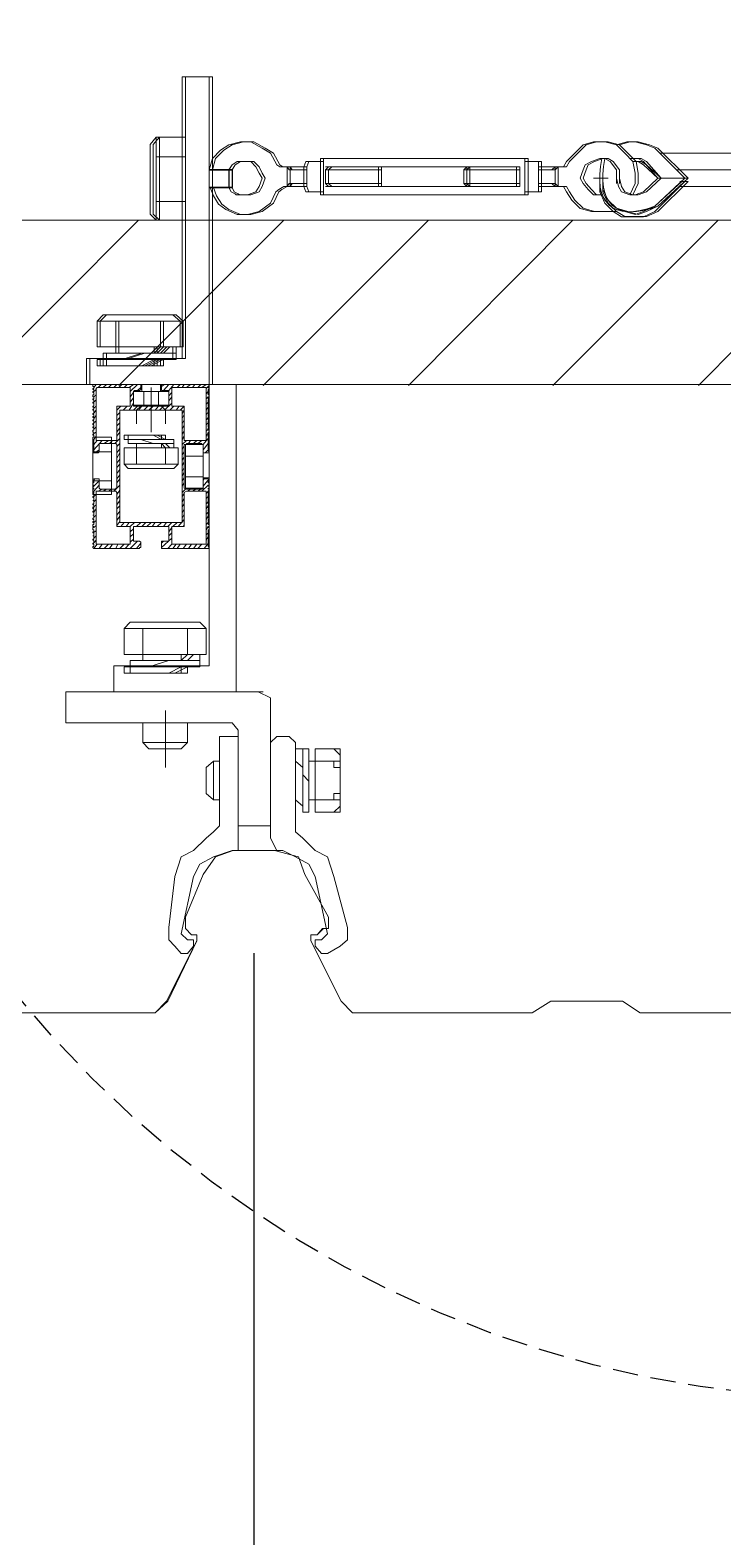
# Model space of a CAD drawing. Header units: millimetres. Extents: x 1732 to 2060, y 1135 to 1322.
# Drawn here: x 1748.61 to 1755.39, y 1205.07 to 1219.82 of the extents above; entities that cross this region are included whole.
import ezdxf

# ---------------------------------------------------------------- set-up
doc = ezdxf.new("R2010")
doc.units = ezdxf.units.MM
doc.linetypes.add('HIDDEN', pattern=[0.375, 0.25, -0.125])
doc.layers.get('Defpoints').update_dxf_attribs({"color": 2})
doc.styles.add('MASTER', font='cordia.shx', dxfattribs={"width": 1.1})
doc.dimstyles.new('E0025', dxfattribs={"dimscale": 0.025, "dimtxt": 1.6, "dimasz": 1.6, "dimexe": 2, "dimexo": 1, "dimgap": 2, "dimtad": 1, "dimtih": 1, "dimtoh": 1, "dimdec": 4, "dimzin": 0, "dimdsep": 46, "dimlunit": 6, "dimtxsty": 'MASTER', "dimblk": 'AA', "dimcen": 1, "dimclrd": 256, "dimclre": 256, "dimclrt": 256, "dimadec": 0, "dimazin": 0, "dimtfac": 1, "dimtdec": 4, "dimtix": 1, "dimtmove": 2, "dimatfit": 3, "dimfxl": 1, "dimtolj": 1, "dimtzin": 0, "dimarcsym": 0})

# ---------------------------------------------------------------- blocks, each defined once
blk = doc.blocks.new('AA')
at = {"color": 3}
blk.add_line((-0.5, -0.5), (0.5, 0.5), dxfattribs=at)
at = {"color": 8}
blk.add_line((-1, 0), (0.5, 0), dxfattribs=at)
blk = doc.blocks.new('*D7')
at = {"lineweight": -2}
for p, q in [((0.64876, -0.17889), (0.64876, -0.48815)), ((1.81876, -0.17889), (1.81876, -0.48815)), ((0.68876, -0.43815), (1.77876, -0.43815))]:
    blk.add_line(p, q, dxfattribs=at)
at = {"layer": 'Defpoints', "color": 0}
for p in [(0.64876, -0.15389), (1.81876, -0.15389), (1.81876, -0.43815)]:
    blk.add_point(p, dxfattribs=at)
at = {"linetype": 'ByBlock', "lineweight": -2, "xscale": 0.04, "yscale": 0.04, "zscale": 0.04, "rotation": 180}
blk.add_blockref('AA', (0.64876, -0.43815), dxfattribs=at)
at = {"linetype": 'ByBlock', "lineweight": -2, "xscale": 0.04, "yscale": 0.04, "zscale": 0.04}
blk.add_blockref('AA', (1.81876, -0.43815), dxfattribs=at)
at = {"insert": (1.23376, -0.36815), "char_height": 0.04, "attachment_point": 5, "style": 'MASTER'}
blk.add_mtext('\\A1;1.20', dxfattribs=at)
blk = doc.blocks.new('A$C5e33dab7')
at = {"color": 3, "lineweight": 0}
for points in [[(0.01065, 0.00634), (-0.01268, 0.00634), (-0.01268, 0), (0.01724, 0), (0.01724, 0.07504), (0.01065, 0.07504)], [(-0.01014, 0.01546), (-0.00862, 0.01699), (0.00837, 0.01699), (0.01014, 0.01546), (0.01014, 0.00913), (-0.01014, 0.00913)]]:
    blk.add_lwpolyline(points, close=True, dxfattribs=at)
for points in [[(-0.01014, 0.01546), (-0.00558, 0.01546)], [(-0.00076, 0.01699), (-0.0071, 0.01699)], [(0.00532, 0.00456), (0.00532, 0.00608), (0.00228, 0.00456), (-0.00076, 0.00456), (-0.00406, 0.00456), (-0.00558, 0.00456), (-0.0071, 0.00456), (0.0038, 0.00456), (0.0038, 0.00608), (0.00685, 0.00608), (0.00837, 0.00608), (0.00837, 0.00761), (0.00837, 0.00913), (0.00685, 0.00913), (0.00532, 0.00913), (0.00532, 0.01546), (0.01014, 0.01546)], [(-0.00558, 0.01699), (-0.00406, 0.01699), (-0.00254, 0.01699)], [(-0.00558, 0.00761), (-0.00558, 0.00913), (-0.00558, 0.01546), (-0.00406, 0.01546), (0.0038, 0.01546), (0.00532, 0.01546)], [(0.00837, 0.00761), (0.00076, 0.00761), (-0.00406, 0.00608), (-0.00862, 0.00608), (-0.01014, 0.00608), (-0.00862, 0.00608), (-0.00862, 0.00761), (-0.00406, 0.00761), (0.00076, 0.00761), (0.0038, 0.00761), (0.00532, 0.00913), (0.00685, 0.00913), (0.00532, 0.00913), (0.00685, 0.00913), (0.00837, 0.00913), (0.00685, 0.00913), (0.00532, 0.00761), (0.00076, 0.00761), (0.0038, 0.00761), (0.0038, 0.00913), (0.00532, 0.00913), (-0.00558, 0.00913)], [(0.00837, 0.00913), (-0.00862, 0.00913)], [(-0.01014, 0.00456), (-0.00862, 0.00456), (-0.00862, 0.00608), (0.00076, 0.00608), (0.0038, 0.00608), (0.00837, 0.00608), (0.0038, 0.00608), (0.00076, 0.00456), (-0.00558, 0.00456), (-0.0071, 0.00456), (-0.00862, 0.00456), (-0.0071, 0.00456), (-0.00862, 0.00456), (-0.01014, 0.00456), (-0.01014, 0.00608), (-0.00862, 0.00608)], [(-0.00076, 0.00456), (-0.00254, 0.00456), (-0.00406, 0.00456), (-0.00558, 0.00456)], [(0.00532, 0.00456), (0.0038, 0.00456)]]:
    blk.add_lwpolyline(points, dxfattribs=at)
blk = doc.blocks.new('A$C03058784')
at = {"color": 3, "lineweight": 0}
blk.add_lwpolyline([(-0.00634, -0.01014), (-0.00786, -0.00862), (-0.00786, 0.00837), (-0.00634, 0.01014), (0, 0.01014), (0, -0.01014)], close=True, dxfattribs=at)
for points in [[(0, 0.00837), (0, 0.00685), (0, 0.00532), (-0.00634, 0.00532), (-0.00634, 0.01014)], [(0, 0.00837), (0, -0.00862)], [(0, -0.00558), (-0.00634, -0.00558), (-0.00634, -0.00406), (-0.00634, 0.0038), (-0.00634, 0.00532)], [(-0.00786, -0.00076), (-0.00786, -0.0071)], [(-0.00786, -0.00558), (-0.00786, -0.00406), (-0.00786, -0.00254)], [(-0.00634, -0.01014), (-0.00634, -0.00558)]]:
    blk.add_lwpolyline(points, dxfattribs=at)
blk = doc.blocks.new('*D13')
at = {"lineweight": -2}
for p, q in [((0.63532, 0.05999), (0.63532, 0.31584)), ((2.97532, 0.05999), (2.97532, 0.31584)), ((0.67532, 0.26584), (2.93532, 0.26584))]:
    blk.add_line(p, q, dxfattribs=at)
at = {"layer": 'Defpoints', "color": 0}
for p in [(2.97532, 0.26584), (0.63532, 0.03499), (2.97532, 0.03499)]:
    blk.add_point(p, dxfattribs=at)
at = {"linetype": 'ByBlock', "lineweight": -2, "xscale": 0.04, "yscale": 0.04, "zscale": 0.04, "rotation": 180}
blk.add_blockref('AA', (0.63532, 0.26584), dxfattribs=at)
at = {"linetype": 'ByBlock', "lineweight": -2, "xscale": 0.04, "yscale": 0.04, "zscale": 0.04}
blk.add_blockref('AA', (2.97532, 0.26584), dxfattribs=at)
at = {"insert": (1.80532, 0.33584), "char_height": 0.04, "attachment_point": 5, "style": 'MASTER'}
blk.add_mtext('\\A1;ADJUST', dxfattribs=at)
blk = doc.blocks.new('A$Cea3d7e5b')
at = {"color": 80}
blk.add_line((0.00482, 0.05234), (0.00482, 0.04803), dxfattribs=at)
at = {"color": 80, "lineweight": 0}
for points in [[(0, 0.05234), (0.00076, 0.05513), (0.00279, 0.05716), (0.00482, 0.05843), (0.00761, 0.05919), (0.01014, 0.05919), (0.01293, 0.05767), (0.01496, 0.0564), (0.01648, 0.05361), (0.01724, 0.0531), (0.01825, 0.0531), (0.02307, 0.0531)], [(0.10268, 0.04626), (0.10394, 0.04905), (0.10394, 0.05158), (0.10344, 0.05437), (0.10141, 0.0564), (0.09938, 0.05843), (0.09659, 0.05919), (0.0938, 0.05919), (0.09127, 0.05843), (0.08924, 0.0564), (0.08721, 0.05437), (0.08645, 0.0531), (0.08518, 0.0531), (0.08037, 0.0531)], [(0.11611, 0.05031), (0.10876, 0.05767), (0.10673, 0.05843), (0.10394, 0.05919), (0.10192, 0.05919), (0.09938, 0.05843)], [(0.13132, 0.04423), (0.13056, 0.04423), (0.13006, 0.04499), (0.1293, 0.0455), (0.12854, 0.04702), (0.12854, 0.0564), (0.11003, 0.0564)], [(0.00482, 0.05234), (0.00558, 0.05361), (0.00685, 0.05437), (0.00887, 0.05437), (0.01014, 0.05437), (0.01141, 0.0531), (0.01217, 0.05158), (0.01293, 0.05031), (0.01217, 0.04829), (0.01141, 0.04702), (0.00938, 0.04626), (0.00811, 0.04626), (0.00659, 0.04626), (0.00634, 0.04651), (0.00532, 0.04702), (0.00482, 0.04803)], [(0.02307, 0.04905), (0.01952, 0.04905), (0.01901, 0.04829), (0.01901, 0.0531), (0.01952, 0.05234), (0.02307, 0.05234)], [(0.02713, 0.05437), (0.02713, 0.05513), (0.02763, 0.05513), (0.07555, 0.05513), (0.07707, 0.05513), (0.07707, 0.05437), (0.07961, 0.05437), (0.08037, 0.05437), (0.08037, 0.0531), (0.08037, 0.04829), (0.08037, 0.04702), (0.07961, 0.04702), (0.07707, 0.04702), (0.07707, 0.05437)], [(0.07504, 0.04905), (0.07504, 0.04829), (0.07428, 0.04829), (0.02966, 0.04829), (0.02915, 0.04829), (0.02839, 0.04905), (0.02839, 0.05234), (0.02915, 0.0531), (0.02966, 0.0531), (0.07428, 0.0531), (0.07504, 0.0531), (0.07504, 0.05234), (0.06211, 0.05234), (0.06211, 0.04905), (0.07504, 0.04905), (0.07504, 0.05234)], [(0.02839, 0.04829), (0.04132, 0.04829), (0.04132, 0.0531), (0.02839, 0.0531)], [(0.02839, 0.05234), (0.04132, 0.05234), (0.04132, 0.0531)], [(0.04132, 0.05234), (0.04132, 0.04905), (0.04132, 0.04829)], [(0.07504, 0.0531), (0.06287, 0.0531), (0.06287, 0.04829), (0.06211, 0.04905)], [(0.06211, 0.05234), (0.06287, 0.0531)], [(0.08037, 0.04905), (0.08366, 0.04905), (0.08442, 0.04829), (0.08442, 0.0531), (0.08366, 0.05234), (0.08037, 0.05234)], [(0.09938, 0.04905), (0.09938, 0.05108), (0.09938, 0.05234), (0.09786, 0.05437), (0.09659, 0.05513), (0.09532, 0.05513), (0.0933, 0.05437), (0.09177, 0.05361), (0.09127, 0.05234), (0.09051, 0.05031), (0.09127, 0.04905), (0.09254, 0.04753), (0.0938, 0.04626), (0.09532, 0.04626)], [(0.09532, 0.05158), (0.09532, 0.04955), (0.09532, 0.04702), (0.09659, 0.04423), (0.09862, 0.0422), (0.10065, 0.04093), (0.10394, 0.04093), (0.10597, 0.04093), (0.10876, 0.0422), (0.11611, 0.04955), (0.11485, 0.04955)], [(0.09938, 0.05031), (0.09938, 0.05158), (0.09938, 0.05031), (0.09989, 0.04829), (0.10065, 0.04702), (0.10268, 0.04626), (0.10394, 0.04626), (0.10597, 0.04702), (0.10952, 0.05031), (0.10597, 0.05361), (0.1047, 0.05437), (0.10344, 0.05437)], [(0.10876, 0.04347), (0.11611, 0.05031), (0.10952, 0.05031), (0.10597, 0.05437), (0.1047, 0.05513), (0.10268, 0.05513)], [(0.12854, 0.05234), (0.11408, 0.05234)], [(0.00025, 0.04803), (0.00101, 0.046), (0.00228, 0.04398), (0.00406, 0.04271), (0.00685, 0.04144), (0.00938, 0.04144), (0.01217, 0.0422), (0.01496, 0.04423), (0.01623, 0.04702), (0.01699, 0.04753), (0.01825, 0.04829), (0.02307, 0.04829)], [(0.02839, 0.04905), (0.04132, 0.04905)], [(0.07504, 0.04829), (0.06287, 0.04829)], [(0.08037, 0.04829), (0.08518, 0.04829), (0.08645, 0.04829), (0.08721, 0.04702), (0.08848, 0.04499), (0.09051, 0.04296), (0.0933, 0.0422), (0.09583, 0.0422), (0.09862, 0.0422)], [(0.0938, 0.05031), (0.09659, 0.05031)], [(0.09532, 0.05031), (0.09532, 0.04753), (0.09659, 0.04499), (0.09862, 0.04296), (0.10141, 0.0422), (0.10394, 0.04144), (0.10597, 0.0422), (0.10876, 0.04347), (0.11535, 0.04955)], [(0.11485, 0.04829), (0.12854, 0.04829)], [(0.02713, 0.04702), (0.02713, 0.04626), (0.02763, 0.04626), (0.07555, 0.04626), (0.07707, 0.04626), (0.07707, 0.04702)]]:
    blk.add_lwpolyline(points, dxfattribs=at)
at = {"color": 80}
for points in [[(0.00482, 0.05234), (0, 0.05234), (0, 0.05234), (0.00482, 0.05234)], [(0.00482, 0.04803), (0, 0.04803), (0, 0.04803), (0.00482, 0.04803)]]:
    blk.add_lwpolyline(points, close=True, dxfattribs=at)
at = {"color": 80, "lineweight": 0}
blk.add_lwpolyline([(0.02713, 0.05437), (0.02713, 0.04702), (0.02358, 0.04702), (0.02307, 0.04829), (0.02307, 0.0531), (0.02358, 0.05437)], close=True, dxfattribs=at)
at = {"color": 80, "lineweight": 0, "extrusion": (0, 0, -1)}
blk.add_ellipse((0.13296, 0.08561), major_axis=(0.03519, 0.04198), ratio=0.319539, start_param=2.632891, end_param=3.673461, dxfattribs=at)
at = {"color": 3}
blk.add_blockref('A$C5e33dab7', (-0.01724, 0), dxfattribs=at)
at = {"color": 80}
blk.add_blockref('A$C03058784', (-0.00659, 0.05019), dxfattribs=at)
blk = doc.blocks.new('A$C39f6e9bc')
at = {"color": 80}
blk.add_line((0.64344, 0.01229), (0.64344, 0.00798), dxfattribs=at)
at = {"color": 80, "lineweight": 0}
for points in [[(0.63862, 0.01229), (0.63938, 0.01508), (0.64141, 0.0171), (0.64344, 0.01837), (0.64623, 0.01913), (0.64876, 0.01913), (0.65155, 0.01761), (0.65358, 0.01634), (0.6551, 0.01355), (0.65586, 0.01305), (0.65687, 0.01305), (0.66169, 0.01305)], [(0.7413, 0.0062), (0.74256, 0.00899), (0.74256, 0.01153), (0.74206, 0.01431), (0.74003, 0.01634), (0.738, 0.01837), (0.73521, 0.01913), (0.73242, 0.01913), (0.72989, 0.01837), (0.72786, 0.01634), (0.72583, 0.01431), (0.72507, 0.01305), (0.7238, 0.01305), (0.71899, 0.01305)], [(0.75473, 0.01026), (0.74738, 0.01761), (0.74535, 0.01837), (0.74256, 0.01913), (0.74054, 0.01913), (0.738, 0.01837)], [(0.66575, 0.01431), (0.66575, 0.01508), (0.66625, 0.01508), (0.71417, 0.01508), (0.71569, 0.01508), (0.71569, 0.01431), (0.71823, 0.01431), (0.71899, 0.01431), (0.71899, 0.01305), (0.71899, 0.00823), (0.71899, 0.00696), (0.71823, 0.00696), (0.71569, 0.00696), (0.71569, 0.01431)], [(0.738, 0.00899), (0.738, 0.01102), (0.738, 0.01229), (0.73648, 0.01431), (0.73521, 0.01508), (0.73394, 0.01508), (0.73192, 0.01431), (0.73039, 0.01355), (0.72989, 0.01229), (0.72913, 0.01026), (0.72989, 0.00899), (0.73115, 0.00747), (0.73242, 0.0062), (0.73394, 0.0062)], [(0.74738, 0.00341), (0.75473, 0.01026), (0.74814, 0.01026), (0.74459, 0.01431), (0.74332, 0.01508), (0.7413, 0.01508)], [(0.76994, 0.00417), (0.76918, 0.00417), (0.76868, 0.00493), (0.76792, 0.00544), (0.76715, 0.00696), (0.76715, 0.01634), (0.74865, 0.01634)], [(0.64344, 0.01229), (0.6442, 0.01355), (0.64546, 0.01431), (0.64749, 0.01431), (0.64876, 0.01431), (0.65003, 0.01305), (0.65079, 0.01153), (0.65155, 0.01026), (0.65079, 0.00823), (0.65003, 0.00696), (0.648, 0.0062), (0.64673, 0.0062), (0.64521, 0.0062), (0.64496, 0.00646), (0.64394, 0.00696), (0.64344, 0.00798)], [(0.66169, 0.00899), (0.65814, 0.00899), (0.65763, 0.00823), (0.65763, 0.01305), (0.65814, 0.01229), (0.66169, 0.01229)], [(0.71366, 0.00899), (0.71366, 0.00823), (0.7129, 0.00823), (0.66828, 0.00823), (0.66777, 0.00823), (0.66701, 0.00899), (0.66701, 0.01229), (0.66777, 0.01305), (0.66828, 0.01305), (0.7129, 0.01305), (0.71366, 0.01305), (0.71366, 0.01229), (0.70073, 0.01229), (0.70073, 0.00899), (0.71366, 0.00899), (0.71366, 0.01229)], [(0.66701, 0.00823), (0.67994, 0.00823), (0.67994, 0.01305), (0.66701, 0.01305)], [(0.66701, 0.01229), (0.67994, 0.01229), (0.67994, 0.01305)], [(0.67994, 0.01229), (0.67994, 0.00899), (0.67994, 0.00823)], [(0.71366, 0.01305), (0.70149, 0.01305), (0.70149, 0.00823), (0.70073, 0.00899)], [(0.70073, 0.01229), (0.70149, 0.01305)], [(0.71899, 0.00899), (0.72228, 0.00899), (0.72304, 0.00823), (0.72304, 0.01305), (0.72228, 0.01229), (0.71899, 0.01229)], [(0.73394, 0.01153), (0.73394, 0.0095), (0.73394, 0.00696), (0.73521, 0.00417), (0.73724, 0.00215), (0.73927, 0.00088), (0.74256, 0.00088), (0.74459, 0.00088), (0.74738, 0.00215), (0.75473, 0.0095), (0.75346, 0.0095)], [(0.738, 0.01026), (0.738, 0.01153), (0.738, 0.01026), (0.73851, 0.00823), (0.73927, 0.00696), (0.7413, 0.0062), (0.74256, 0.0062), (0.74459, 0.00696), (0.74814, 0.01026), (0.74459, 0.01355), (0.74332, 0.01431), (0.74206, 0.01431)], [(0.76715, 0.01229), (0.7527, 0.01229)], [(0.63887, 0.00798), (0.63963, 0.00595), (0.6409, 0.00392), (0.64268, 0.00265), (0.64546, 0.00138), (0.648, 0.00138), (0.65079, 0.00215), (0.65358, 0.00417), (0.65485, 0.00696), (0.65561, 0.00747), (0.65687, 0.00823), (0.66169, 0.00823)], [(0.66701, 0.00899), (0.67994, 0.00899)], [(0.71366, 0.00823), (0.70149, 0.00823)], [(0.71899, 0.00823), (0.7238, 0.00823), (0.72507, 0.00823), (0.72583, 0.00696), (0.7271, 0.00493), (0.72913, 0.00291), (0.73192, 0.00215), (0.73445, 0.00215), (0.73724, 0.00215)], [(0.73242, 0.01026), (0.73521, 0.01026)], [(0.73394, 0.01026), (0.73394, 0.00747), (0.73521, 0.00493), (0.73724, 0.00291), (0.74003, 0.00215), (0.74256, 0.00138), (0.74459, 0.00215), (0.74738, 0.00341), (0.75397, 0.0095)], [(0.75346, 0.00823), (0.76715, 0.00823)], [(0.66575, 0.00696), (0.66575, 0.0062), (0.66625, 0.0062), (0.71417, 0.0062), (0.71569, 0.0062), (0.71569, 0.00696)]]:
    blk.add_lwpolyline(points, dxfattribs=at)
at = {"color": 80}
for points in [[(0.64344, 0.01229), (0.63862, 0.01229), (0.63862, 0.01229), (0.64344, 0.01229)], [(0.64344, 0.00798), (0.63862, 0.00798), (0.63862, 0.00798), (0.64344, 0.00798)]]:
    blk.add_lwpolyline(points, close=True, dxfattribs=at)
at = {"color": 80, "lineweight": 0}
blk.add_lwpolyline([(0.66575, 0.01431), (0.66575, 0.00696), (0.6622, 0.00696), (0.66169, 0.00823), (0.66169, 0.01305), (0.6622, 0.01431)], close=True, dxfattribs=at)
at = {"color": 8, "lineweight": 0}
blk.add_lwpolyline([(3.36017, -0.04006), (0.3693, -0.04006), (0.3693, 0), (3.36017, 0), (4.28704, 0), (4.28704, -0.04006)], close=True, dxfattribs=at)
for points in [[(0.58031, -0.04031), (0.62062, 0)], [(0.6158, -0.04031), (0.65611, 0)], [(0.65104, -0.04031), (0.69135, 0)], [(0.68654, -0.04031), (0.72659, 0)], [(0.72177, -0.04031), (0.76208, 0)], [(0.75727, -0.04031), (0.79732, 0)], [(0.58234, -0.19344), (0.62315, -0.19344), (0.62468, -0.19344), (0.62746, -0.19065), (0.63482, -0.17594), (0.63482, -0.17442), (0.63355, -0.17442), (0.63203, -0.1729), (0.63203, -0.17011), (0.63634, -0.15972), (0.63938, -0.15541), (0.64369, -0.15389), (0.65383, -0.15389), (0.65966, -0.15541), (0.66118, -0.15972), (0.66701, -0.17011), (0.66701, -0.1729), (0.66549, -0.1729), (0.66423, -0.17442), (0.6627, -0.17442), (0.6627, -0.17594), (0.67006, -0.19065), (0.67285, -0.19344), (0.67437, -0.19344), (0.7167, -0.19344), (0.72127, -0.19065), (0.73876, -0.19065), (0.74307, -0.19344), (0.74459, -0.19344), (0.78845, -0.19344)], [(0.58234, -0.19344), (0.62315, -0.19344), (0.62468, -0.19344), (0.62772, -0.19065), (0.63482, -0.17594), (0.63482, -0.17442), (0.63355, -0.17442), (0.63203, -0.1729), (0.63203, -0.17011), (0.63634, -0.15972), (0.63938, -0.15541), (0.64369, -0.15389), (0.65383, -0.15389), (0.65966, -0.15541), (0.66118, -0.15972), (0.66701, -0.17011), (0.66701, -0.1729), (0.66575, -0.1729), (0.66423, -0.17442), (0.6627, -0.17442), (0.6627, -0.17594), (0.67006, -0.19065), (0.67285, -0.19344), (0.67437, -0.19344), (0.7167, -0.19344), (0.72127, -0.19065), (0.73876, -0.19065), (0.74307, -0.19344), (0.74459, -0.19344), (0.78845, -0.19344)]]:
    blk.add_lwpolyline(points, dxfattribs=at)
at = {"color": 3, "lineweight": 0}
for points in [[(0.63685, -0.05679), (0.63786, -0.05577), (0.63761, -0.05577), (0.63761, -0.05501), (0.63786, -0.05501), (0.63786, -0.05476), (0.63761, -0.05476), (0.63761, -0.05425), (0.63786, -0.05425), (0.63786, -0.054), (0.63761, -0.054), (0.63761, -0.05349), (0.63786, -0.05349), (0.63786, -0.05299), (0.63761, -0.05299), (0.63761, -0.05248), (0.63786, -0.05248), (0.63786, -0.05223), (0.63761, -0.05223), (0.63761, -0.05172), (0.63786, -0.05172), (0.63786, -0.05121), (0.63761, -0.05121), (0.63761, -0.0507), (0.63786, -0.0507), (0.63786, -0.05045), (0.63761, -0.05045), (0.63761, -0.04994), (0.63786, -0.04994), (0.63786, -0.04969), (0.63761, -0.04969), (0.63761, -0.04893), (0.63786, -0.04893), (0.63786, -0.04868), (0.63761, -0.04868), (0.63761, -0.04817), (0.63786, -0.04817), (0.63786, -0.04792), (0.63761, -0.04792), (0.63761, -0.04741), (0.63786, -0.04741), (0.63786, -0.04715), (0.63761, -0.04715), (0.63761, -0.04639), (0.63786, -0.04639), (0.63786, -0.04614), (0.63761, -0.04614), (0.63761, -0.04563), (0.63786, -0.04563), (0.63786, -0.04538), (0.63761, -0.04538), (0.63761, -0.04462), (0.63786, -0.04462), (0.63786, -0.04437), (0.63761, -0.04437), (0.63761, -0.04386), (0.63786, -0.04386), (0.63786, -0.04361), (0.63761, -0.04361), (0.63761, -0.0431), (0.63786, -0.0431), (0.63786, -0.04259), (0.63761, -0.04259), (0.63761, -0.04208), (0.63786, -0.04208), (0.63786, -0.04183), (0.63761, -0.04183), (0.63761, -0.04132), (0.63786, -0.04132), (0.63786, -0.04107), (0.63761, -0.04082), (0.63761, -0.04056), (0.63786, -0.04056), (0.63786, -0.04031), (0.63761, -0.04006), (0.6262, -0.04006), (0.6262, -0.04031), (0.6262, -0.04132), (0.6262, -0.04158), (0.62797, -0.04158), (0.62797, -0.04513), (0.62772, -0.04538), (0.61935, -0.04538), (0.61935, -0.04183), (0.61961, -0.04158), (0.62087, -0.04158), (0.62113, -0.04132), (0.62113, -0.04006), (0.62087, -0.04006), (0.60972, -0.04006), (0.60946, -0.04006), (0.60946, -0.04056), (0.60972, -0.04056), (0.60972, -0.04107), (0.60946, -0.04107), (0.60946, -0.04132), (0.60972, -0.04132), (0.60972, -0.04183), (0.60946, -0.04183), (0.60946, -0.04208), (0.60972, -0.04208), (0.60972, -0.04259), (0.60946, -0.04259), (0.60946, -0.0431), (0.60972, -0.0431), (0.61023, -0.04259)], [(0.60972, -0.04082), (0.61023, -0.04006)], [(0.61073, -0.04082), (0.61149, -0.04006)], [(0.612, -0.04082), (0.61276, -0.04006)], [(0.61327, -0.04082), (0.61403, -0.04006)], [(0.61454, -0.04082), (0.6153, -0.04006)], [(0.6158, -0.04082), (0.61656, -0.04006)], [(0.61707, -0.04082), (0.61783, -0.04006)], [(0.61834, -0.04082), (0.61935, -0.04006)], [(0.61859, -0.04183), (0.62037, -0.04006)], [(0.62138, -0.04183), (0.62138, -0.04006)], [(0.62594, -0.04183), (0.62594, -0.04006)], [(0.6262, -0.04056), (0.62696, -0.04006)], [(0.6267, -0.04158), (0.62797, -0.04006)], [(0.62797, -0.04158), (0.62924, -0.04006)], [(0.63, -0.04082), (0.63076, -0.04006)], [(0.63127, -0.04082), (0.63177, -0.04006)], [(0.63228, -0.04082), (0.6333, -0.04006)], [(0.6338, -0.04082), (0.63431, -0.04006)], [(0.63507, -0.04082), (0.63583, -0.04006)], [(0.63608, -0.04082), (0.6371, -0.04006)], [(0.63786, -0.04056), (0.63786, -0.04031)], [(0.60946, -0.04208), (0.61023, -0.04132)], [(0.60972, -0.0431), (0.60972, -0.04361), (0.60946, -0.04361), (0.60946, -0.04386), (0.60972, -0.04386), (0.60972, -0.04437), (0.60946, -0.04437), (0.60946, -0.04462), (0.60972, -0.04462), (0.60972, -0.04538), (0.60946, -0.04538), (0.60946, -0.04563), (0.60972, -0.04563), (0.60972, -0.04614), (0.60946, -0.04614), (0.60946, -0.04639), (0.60972, -0.04639), (0.60972, -0.04715), (0.60946, -0.04715), (0.60946, -0.04741), (0.60972, -0.04741), (0.60972, -0.04792), (0.60946, -0.04792), (0.60946, -0.04817), (0.60972, -0.04817), (0.60972, -0.04868), (0.60946, -0.04868), (0.60946, -0.04893), (0.60972, -0.04893), (0.60972, -0.04969), (0.60946, -0.04969), (0.61023, -0.04893)], [(0.60946, -0.04462), (0.61023, -0.04386)], [(0.61859, -0.0431), (0.61935, -0.04208)], [(0.61859, -0.04437), (0.61935, -0.04335)], [(0.61935, -0.04513), (0.62366, -0.04513), (0.62366, -0.04082)], [(0.62037, -0.04158), (0.62113, -0.04082)], [(0.62189, -0.04513), (0.62189, -0.04183)], [(0.62366, -0.05172), (0.62366, -0.04234)], [(0.62544, -0.04513), (0.62544, -0.04183)], [(0.62797, -0.04285), (0.62873, -0.04208)], [(0.62797, -0.04411), (0.62873, -0.0431)], [(0.63228, -0.05375), (0.63177, -0.05375), (0.63177, -0.04538), (0.62899, -0.04538), (0.62873, -0.04538), (0.62873, -0.04082), (0.6371, -0.04082), (0.6371, -0.04107)], [(0.6371, -0.05349), (0.6371, -0.05375), (0.6371, -0.04107), (0.63761, -0.04056)], [(0.6371, -0.04234), (0.63761, -0.04183)], [(0.6371, -0.04361), (0.63761, -0.0431)], [(0.63786, -0.0431), (0.63786, -0.04285)], [(0.60946, -0.04741), (0.61023, -0.04639)], [(0.60972, -0.04589), (0.61023, -0.04538)], [(0.60972, -0.04842), (0.61023, -0.04766)], [(0.6153, -0.04639), (0.61631, -0.04538)], [(0.6153, -0.04766), (0.61606, -0.0469)], [(0.63076, -0.04639), (0.61606, -0.04639), (0.61606, -0.07377), (0.61631, -0.07377), (0.63076, -0.07377), (0.63127, -0.07377), (0.63127, -0.04639), (0.63076, -0.04639), (0.63177, -0.04538)], [(0.61682, -0.04639), (0.61783, -0.04538)], [(0.61834, -0.04639), (0.61935, -0.04462)], [(0.61935, -0.04639), (0.62037, -0.04538)], [(0.62011, -0.04969), (0.62011, -0.04639), (0.62113, -0.04538), (0.6262, -0.04538), (0.62721, -0.04639), (0.62721, -0.04969)], [(0.62011, -0.04639), (0.62721, -0.04639)], [(0.62062, -0.04639), (0.62138, -0.04538)], [(0.62189, -0.04639), (0.6229, -0.04538)], [(0.62315, -0.04639), (0.62417, -0.04538)], [(0.62823, -0.04513), (0.62366, -0.04513)], [(0.62468, -0.04639), (0.62544, -0.04538)], [(0.62569, -0.04639), (0.6267, -0.04538)], [(0.62696, -0.04639), (0.62873, -0.04462)], [(0.62823, -0.04639), (0.62924, -0.04538)], [(0.62975, -0.04639), (0.63051, -0.04538)], [(0.63127, -0.04715), (0.63177, -0.04639)], [(0.63127, -0.04842), (0.63177, -0.04741)], [(0.6371, -0.04487), (0.63761, -0.04437)], [(0.6371, -0.04639), (0.63761, -0.04563)], [(0.6371, -0.04741), (0.63761, -0.0469)], [(0.63786, -0.04563), (0.63786, -0.04538)], [(0.60946, -0.04969), (0.60946, -0.04994), (0.60972, -0.04994), (0.60972, -0.05045), (0.60946, -0.05045), (0.60946, -0.0507), (0.60972, -0.0507), (0.60972, -0.05121), (0.60946, -0.05121), (0.60946, -0.05172), (0.60972, -0.05172), (0.60972, -0.05223), (0.60946, -0.05223), (0.60946, -0.05248), (0.60972, -0.05248), (0.60972, -0.05299), (0.60946, -0.05299), (0.60946, -0.05349), (0.60972, -0.05349), (0.60972, -0.054), (0.60946, -0.054), (0.60946, -0.05425), (0.60972, -0.05425), (0.60972, -0.05476), (0.60946, -0.05476), (0.60946, -0.05501), (0.60972, -0.05501), (0.60972, -0.05577), (0.60946, -0.05577), (0.60946, -0.05603), (0.60972, -0.05603), (0.60972, -0.05654), (0.60946, -0.05654), (0.60946, -0.05679), (0.61073, -0.05679), (0.61099, -0.05654), (0.61099, -0.05451), (0.61504, -0.05451), (0.6153, -0.05476), (0.6153, -0.06541), (0.61504, -0.06541), (0.61504, -0.06566), (0.61124, -0.06566), (0.61099, -0.06541), (0.61099, -0.06313), (0.61073, -0.06313), (0.60972, -0.06313), (0.60946, -0.06363), (0.60972, -0.06363), (0.60972, -0.06414), (0.60946, -0.06414), (0.60946, -0.06465), (0.60972, -0.06465), (0.60972, -0.0649), (0.60946, -0.0649), (0.60946, -0.06541), (0.60972, -0.06541), (0.60972, -0.06566), (0.60946, -0.06566), (0.60946, -0.06617), (0.60972, -0.06617), (0.60972, -0.06668), (0.60946, -0.06668), (0.60946, -0.06693), (0.60972, -0.06693), (0.60972, -0.06744), (0.61023, -0.06693)], [(0.60972, -0.05096), (0.61023, -0.05045)], [(0.6153, -0.04893), (0.61606, -0.04817)], [(0.6153, -0.0502), (0.61606, -0.04944)], [(0.6153, -0.05172), (0.61606, -0.0507)], [(0.63127, -0.04969), (0.63177, -0.04868)], [(0.63127, -0.05096), (0.63177, -0.04994)], [(0.63127, -0.05223), (0.63177, -0.05146)], [(0.6371, -0.04868), (0.63786, -0.04792)], [(0.6371, -0.04994), (0.63761, -0.04944)], [(0.6371, -0.05146), (0.63786, -0.0507)], [(0.60946, -0.05223), (0.61023, -0.05172)], [(0.61403, -0.06363), (0.61403, -0.05654), (0.60946, -0.05654), (0.60946, -0.05299), (0.61403, -0.05299), (0.61403, -0.05654)], [(0.60946, -0.05501), (0.60972, -0.05476), (0.61048, -0.05375)], [(0.60972, -0.05349), (0.61023, -0.05273)], [(0.60972, -0.05603), (0.61175, -0.05375)], [(0.61225, -0.05451), (0.61327, -0.05375)], [(0.61352, -0.05451), (0.61428, -0.05375)], [(0.61479, -0.05451), (0.61606, -0.05324)], [(0.6153, -0.05273), (0.61606, -0.05172)], [(0.6153, -0.05527), (0.61606, -0.05451)], [(0.61707, -0.05248), (0.61808, -0.05248), (0.61808, -0.05349), (0.62417, -0.05349), (0.6262, -0.05349), (0.62924, -0.05349), (0.6262, -0.05349), (0.62417, -0.05248), (0.62011, -0.05248), (0.6191, -0.05248), (0.61808, -0.05248), (0.6191, -0.05248), (0.61808, -0.05248), (0.61707, -0.05248), (0.61707, -0.05349), (0.61808, -0.05349)], [(0.62924, -0.05451), (0.62417, -0.05451), (0.62113, -0.05349), (0.61808, -0.05349), (0.61707, -0.05349), (0.61808, -0.05349), (0.61808, -0.05451), (0.62113, -0.05451), (0.62417, -0.05451), (0.6262, -0.05451), (0.62721, -0.05552), (0.62823, -0.05552), (0.62721, -0.05552), (0.62823, -0.05552), (0.62924, -0.05552), (0.62823, -0.05552), (0.62721, -0.05451), (0.62417, -0.05451), (0.6262, -0.05451), (0.6262, -0.05552), (0.62721, -0.05552), (0.62011, -0.05552)], [(0.62721, -0.05248), (0.62721, -0.05349), (0.62518, -0.05248), (0.62315, -0.05248), (0.62113, -0.05248), (0.62011, -0.05248), (0.6191, -0.05248), (0.6262, -0.05248), (0.6262, -0.05349), (0.62823, -0.05349), (0.62924, -0.05349), (0.62924, -0.05451), (0.62924, -0.05552), (0.62823, -0.05552), (0.62721, -0.05552), (0.62721, -0.05958), (0.63025, -0.05958)], [(0.62315, -0.05248), (0.62214, -0.05248), (0.62113, -0.05248), (0.62011, -0.05248)], [(0.62011, -0.05451), (0.62011, -0.05552), (0.62011, -0.05958), (0.62113, -0.05958), (0.6262, -0.05958), (0.62721, -0.05958)], [(0.62721, -0.05248), (0.6262, -0.05248)], [(0.63127, -0.05349), (0.63177, -0.05273)], [(0.63127, -0.05476), (0.63228, -0.05375), (0.6371, -0.05375)], [(0.63127, -0.05603), (0.63177, -0.05501)], [(0.63786, -0.05577), (0.63786, -0.05603), (0.63761, -0.05603), (0.63761, -0.05628), (0.63786, -0.05654), (0.63786, -0.05679), (0.63634, -0.05679), (0.63634, -0.05654), (0.63634, -0.05476), (0.63608, -0.05476), (0.63608, -0.05451), (0.63228, -0.05451), (0.63228, -0.05476), (0.63177, -0.05476), (0.63177, -0.06541), (0.63228, -0.06566), (0.63608, -0.06566), (0.63634, -0.06541), (0.63634, -0.06313), (0.63761, -0.06313), (0.63786, -0.06363), (0.63761, -0.06363), (0.63761, -0.06414), (0.63786, -0.06414), (0.63786, -0.06465), (0.63761, -0.06465), (0.63761, -0.0649), (0.63786, -0.0649), (0.63786, -0.06541), (0.63761, -0.06541), (0.63761, -0.06566), (0.63786, -0.06566), (0.63786, -0.06617), (0.63761, -0.06617), (0.63761, -0.06668), (0.63786, -0.06668), (0.63786, -0.06693), (0.63761, -0.06693), (0.63761, -0.06744), (0.63786, -0.06744), (0.63786, -0.06769), (0.63761, -0.06769), (0.63761, -0.06845), (0.63786, -0.06845), (0.63761, -0.06845), (0.63761, -0.06921), (0.63786, -0.06921), (0.63786, -0.06946), (0.63761, -0.06946), (0.63761, -0.07023), (0.63786, -0.07023), (0.63786, -0.07048), (0.63761, -0.07048), (0.63761, -0.07099), (0.63786, -0.07099), (0.63786, -0.07124), (0.63761, -0.07124), (0.63761, -0.072), (0.63786, -0.072), (0.63761, -0.072), (0.63761, -0.07276), (0.63786, -0.07276), (0.63786, -0.07301), (0.63761, -0.07301), (0.63761, -0.07352), (0.63786, -0.07352)], [(0.63279, -0.05451), (0.6333, -0.05375)], [(0.63406, -0.05451), (0.63482, -0.05375)], [(0.63507, -0.05451), (0.63608, -0.05375)], [(0.63634, -0.05476), (0.63786, -0.05299)], [(0.63634, -0.05603), (0.63761, -0.05451)], [(0.6371, -0.05273), (0.63761, -0.05197)], [(0.60946, -0.05654), (0.60946, -0.06363), (0.61403, -0.06363), (0.61403, -0.06693), (0.60946, -0.06693), (0.60946, -0.06363)], [(0.60997, -0.05679), (0.61099, -0.05603)], [(0.6153, -0.05679), (0.61606, -0.05577)], [(0.6153, -0.05806), (0.61606, -0.05679)], [(0.6153, -0.05932), (0.61606, -0.05831)], [(0.62924, -0.05552), (0.61808, -0.05552)], [(0.63127, -0.0573), (0.63177, -0.05654)], [(0.63127, -0.05856), (0.63177, -0.0578)], [(0.63634, -0.05755), (0.63203, -0.05755)], [(0.63786, -0.05679), (0.63634, -0.05679)], [(0.6153, -0.06034), (0.61606, -0.05958)], [(0.6153, -0.06186), (0.61606, -0.06085)], [(0.6153, -0.06313), (0.61606, -0.06211)], [(0.61707, -0.05958), (0.62011, -0.05958)], [(0.62315, -0.06059), (0.6191, -0.06059)], [(0.62011, -0.06059), (0.62113, -0.06059), (0.62214, -0.06059)], [(0.63127, -0.05983), (0.63177, -0.05907)], [(0.63127, -0.06135), (0.63177, -0.06034)], [(0.63127, -0.06237), (0.63177, -0.06161)], [(0.60946, -0.06515), (0.60972, -0.0649), (0.61099, -0.06363)], [(0.60972, -0.06363), (0.60997, -0.06313)], [(0.60972, -0.06617), (0.61099, -0.06465)], [(0.60972, -0.08011), (0.61048, -0.0791), (0.61023, -0.0791), (0.61023, -0.06617), (0.61504, -0.06617), (0.6153, -0.06642), (0.6153, -0.07479), (0.61859, -0.07479), (0.61859, -0.0791), (0.61048, -0.0791)], [(0.61073, -0.06617), (0.61175, -0.06566)], [(0.612, -0.06617), (0.61276, -0.06566)], [(0.61327, -0.06617), (0.61403, -0.06566)], [(0.61454, -0.06617), (0.61606, -0.06465)], [(0.6153, -0.06414), (0.61606, -0.06313)], [(0.6153, -0.06693), (0.61606, -0.06592)], [(0.63127, -0.06363), (0.63177, -0.06287)], [(0.63127, -0.0649), (0.63177, -0.06414)], [(0.63127, -0.06642), (0.63228, -0.06541)], [(0.63634, -0.06262), (0.63203, -0.06262)], [(0.63254, -0.06617), (0.6333, -0.06566)], [(0.6338, -0.06617), (0.63456, -0.06566)], [(0.63507, -0.06617), (0.63583, -0.06566)], [(0.63608, -0.06617), (0.63761, -0.06465)], [(0.63786, -0.06287), (0.63634, -0.06287)], [(0.63634, -0.06363), (0.63659, -0.06313)], [(0.63634, -0.0649), (0.63786, -0.06313)], [(0.6371, -0.06668), (0.63786, -0.06592)], [(0.60946, -0.06744), (0.60946, -0.06744)], [(0.60972, -0.06744), (0.60946, -0.06744), (0.60946, -0.06769), (0.60972, -0.06769), (0.60972, -0.06845), (0.60946, -0.06845), (0.60972, -0.06845), (0.60972, -0.06921), (0.60946, -0.06921), (0.60946, -0.06946), (0.60972, -0.06946), (0.60972, -0.07023), (0.60946, -0.07023), (0.60946, -0.07048), (0.60972, -0.07048), (0.60972, -0.07099), (0.60946, -0.07099), (0.60946, -0.07124), (0.60972, -0.07124), (0.60972, -0.072), (0.60946, -0.072), (0.60972, -0.072), (0.60972, -0.07276), (0.60946, -0.07276), (0.60946, -0.07301), (0.60972, -0.07301), (0.60972, -0.07352), (0.60946, -0.07352), (0.60946, -0.07377), (0.60972, -0.07377), (0.60972, -0.07428), (0.60946, -0.07428), (0.60946, -0.07479), (0.60972, -0.07479), (0.60972, -0.07504), (0.60946, -0.07504), (0.60946, -0.07555), (0.60972, -0.07555), (0.60972, -0.07606), (0.60946, -0.07606), (0.60946, -0.07631), (0.60972, -0.07631), (0.60972, -0.07707), (0.60946, -0.07707), (0.60972, -0.07707), (0.60972, -0.07783), (0.60946, -0.07783), (0.60946, -0.07808), (0.60972, -0.07808), (0.60972, -0.07885), (0.60946, -0.07885), (0.60946, -0.0791), (0.60972, -0.0791), (0.60972, -0.07961), (0.60946, -0.07961), (0.60946, -0.07986), (0.60972, -0.08011), (0.62087, -0.08011), (0.62087, -0.07986), (0.62113, -0.07986), (0.62113, -0.07859), (0.62087, -0.07834), (0.61935, -0.07834), (0.61935, -0.07479), (0.61961, -0.07479), (0.62772, -0.07479), (0.62873, -0.07377)], [(0.60972, -0.0687), (0.61023, -0.0682)], [(0.60972, -0.06997), (0.61023, -0.06946)], [(0.6153, -0.0682), (0.61606, -0.06718)], [(0.6153, -0.06946), (0.61606, -0.06845)], [(0.6153, -0.07048), (0.61606, -0.06972)], [(0.63127, -0.06744), (0.63177, -0.06668)], [(0.63127, -0.0687), (0.63177, -0.06794)], [(0.63127, -0.06997), (0.63177, -0.06921)], [(0.6371, -0.06794), (0.63761, -0.06744)], [(0.6371, -0.06921), (0.63786, -0.06845)], [(0.6371, -0.07048), (0.63761, -0.06972)], [(0.60946, -0.07023), (0.60946, -0.06997)], [(0.60946, -0.07276), (0.60946, -0.07276)], [(0.60972, -0.07124), (0.61023, -0.07048)], [(0.60972, -0.07251), (0.61023, -0.072)], [(0.60972, -0.07377), (0.61023, -0.07327)], [(0.6153, -0.072), (0.61606, -0.07099)], [(0.6153, -0.07327), (0.61606, -0.07225)], [(0.6153, -0.07454), (0.61606, -0.07352)], [(0.6371, -0.07428), (0.63786, -0.07352), (0.63786, -0.07377), (0.63761, -0.07377), (0.63761, -0.07428), (0.63786, -0.07428), (0.63786, -0.07479), (0.63761, -0.07479), (0.63761, -0.07504), (0.63786, -0.07504), (0.63786, -0.07555), (0.63761, -0.07555), (0.63761, -0.07606), (0.63786, -0.07606), (0.63786, -0.07631), (0.63761, -0.07631), (0.63761, -0.07707), (0.63786, -0.07707), (0.63761, -0.07707), (0.63761, -0.07783), (0.63786, -0.07783), (0.63786, -0.07808), (0.63761, -0.07808), (0.63761, -0.07885), (0.63786, -0.07885), (0.63786, -0.0791), (0.63761, -0.0791), (0.63761, -0.07961), (0.63786, -0.07961), (0.63786, -0.07986), (0.63761, -0.08011), (0.6262, -0.08011), (0.6262, -0.07986), (0.6262, -0.07859), (0.6262, -0.07834), (0.62772, -0.07834), (0.62797, -0.07834), (0.62797, -0.07808), (0.62797, -0.07479), (0.62772, -0.07479)], [(0.63025, -0.07479), (0.63177, -0.07301)], [(0.63127, -0.07149), (0.63177, -0.07048)], [(0.63127, -0.07276), (0.63177, -0.07175)], [(0.6371, -0.07175), (0.63786, -0.07099)], [(0.6371, -0.07301), (0.63761, -0.07225)], [(0.60946, -0.07631), (0.61023, -0.0758)], [(0.60972, -0.07504), (0.61023, -0.07454)], [(0.60972, -0.07758), (0.61023, -0.07707)], [(0.61631, -0.07479), (0.61707, -0.07377)], [(0.61758, -0.07479), (0.61834, -0.07377)], [(0.61859, -0.07479), (0.61961, -0.07377)], [(0.61859, -0.07606), (0.61935, -0.0753)], [(0.61859, -0.07732), (0.61935, -0.07656)], [(0.62011, -0.07479), (0.62113, -0.07377)], [(0.62138, -0.07479), (0.62239, -0.07377)], [(0.62265, -0.07479), (0.62366, -0.07377)], [(0.62392, -0.07479), (0.62468, -0.07377)], [(0.62518, -0.07479), (0.6262, -0.07377)], [(0.6267, -0.07479), (0.62746, -0.07377)], [(0.62797, -0.07606), (0.62873, -0.07504)], [(0.62797, -0.07707), (0.62873, -0.07631)], [(0.62899, -0.07479), (0.63, -0.07377)], [(0.63152, -0.07479), (0.63177, -0.07428)], [(0.6371, -0.07555), (0.63761, -0.07479)], [(0.6371, -0.07682), (0.63786, -0.07606)], [(0.60946, -0.0791), (0.61023, -0.07808)], [(0.61099, -0.08011), (0.61175, -0.0791)], [(0.61225, -0.08011), (0.61327, -0.0791)], [(0.61352, -0.08011), (0.61428, -0.0791)], [(0.61504, -0.08011), (0.61555, -0.0791)], [(0.61606, -0.08011), (0.61707, -0.0791)], [(0.61732, -0.08011), (0.61834, -0.0791)], [(0.61859, -0.07859), (0.61935, -0.07783)], [(0.61859, -0.08011), (0.62037, -0.07834)], [(0.62011, -0.08011), (0.62113, -0.07885)], [(0.6262, -0.07986), (0.62873, -0.07758)], [(0.6262, -0.07885), (0.6267, -0.07834)], [(0.62772, -0.08011), (0.62873, -0.0791)], [(0.62899, -0.08011), (0.62975, -0.0791)], [(0.63, -0.08011), (0.63076, -0.0791)], [(0.63152, -0.08011), (0.63228, -0.0791)], [(0.63279, -0.08011), (0.63355, -0.0791)], [(0.63406, -0.08011), (0.63482, -0.0791)], [(0.63507, -0.08011), (0.63608, -0.0791)], [(0.63659, -0.08011), (0.63786, -0.07859)], [(0.6371, -0.07808), (0.63761, -0.07732)], [(0.6262, -0.09811), (0.62011, -0.09811)], [(0.62163, -0.09811), (0.62315, -0.09811), (0.62468, -0.09811)], [(0.61707, -0.09963), (0.62163, -0.09963)], [(0.63254, -0.11054), (0.63254, -0.10901), (0.62949, -0.11054), (0.6262, -0.11054), (0.62315, -0.11054), (0.62163, -0.11054), (0.62011, -0.11054), (0.63101, -0.11054), (0.63101, -0.10901), (0.63406, -0.10901), (0.63558, -0.10901), (0.63558, -0.10749), (0.63558, -0.10597), (0.63406, -0.10597), (0.63254, -0.10597), (0.63254, -0.09963), (0.6371, -0.09963)], [(0.62163, -0.10749), (0.62163, -0.10597), (0.62163, -0.09963), (0.62315, -0.09963), (0.63101, -0.09963), (0.63254, -0.09963)], [(0.63558, -0.10749), (0.62797, -0.10749), (0.62315, -0.10901), (0.61859, -0.10901), (0.61707, -0.10901), (0.61859, -0.10901), (0.61859, -0.10749), (0.62315, -0.10749), (0.62797, -0.10749), (0.63101, -0.10749), (0.63254, -0.10597), (0.63406, -0.10597), (0.63254, -0.10597), (0.63406, -0.10597), (0.63558, -0.10597), (0.63406, -0.10597), (0.63254, -0.10749), (0.62797, -0.10749), (0.63101, -0.10749), (0.63101, -0.10597), (0.63254, -0.10597), (0.62163, -0.10597)], [(0.63558, -0.10597), (0.61859, -0.10597)], [(0.61707, -0.11054), (0.61859, -0.11054), (0.61859, -0.10901), (0.62797, -0.10901), (0.63101, -0.10901), (0.63558, -0.10901), (0.63101, -0.10901), (0.62797, -0.11054), (0.62163, -0.11054), (0.62011, -0.11054), (0.61859, -0.11054), (0.62011, -0.11054), (0.61859, -0.11054), (0.61707, -0.11054), (0.61707, -0.10901), (0.61859, -0.10901)], [(0.6262, -0.11054), (0.62468, -0.11054), (0.62315, -0.11054), (0.62163, -0.11054)], [(0.63254, -0.11054), (0.63101, -0.11054)], [(0.65282, -0.12752), (0.65434, -0.126), (0.65738, -0.126), (0.6589, -0.12752), (0.6589, -0.1478), (0.6589, -0.14932), (0.66068, -0.15085), (0.66372, -0.15389), (0.66676, -0.15541), (0.66828, -0.16023), (0.67158, -0.17265), (0.67158, -0.17569), (0.6698, -0.17721), (0.66676, -0.17899), (0.66524, -0.17899), (0.66372, -0.17721), (0.66372, -0.17569), (0.66524, -0.17569), (0.66676, -0.17417), (0.66372, -0.16023), (0.6622, -0.15718), (0.6589, -0.15541), (0.65586, -0.15389), (0.65434, -0.15389), (0.65282, -0.15085), (0.65282, -0.11814), (0.65282, -0.11662), (0.64977, -0.1151), (0.60465, -0.1151), (0.60287, -0.1151), (0.60287, -0.11662), (0.60287, -0.12118), (0.60287, -0.1227), (0.60465, -0.1227), (0.64344, -0.1227), (0.64496, -0.12448), (0.64496, -0.15085), (0.64496, -0.15389), (0.64344, -0.15389)], [(0.65104, -0.1151), (0.60338, -0.1151)], [(0.62721, -0.11966), (0.62721, -0.13361)], [(0.62163, -0.1227), (0.62163, -0.12752), (0.62315, -0.12904), (0.63101, -0.12904), (0.63254, -0.12752), (0.63254, -0.1227)], [(0.62163, -0.12752), (0.63254, -0.12752)], [(0.64496, -0.12752), (0.64496, -0.126), (0.64344, -0.126), (0.64039, -0.126), (0.64039, -0.12752), (0.64039, -0.1478), (0.63887, -0.14932), (0.6371, -0.15085), (0.63406, -0.15389), (0.63101, -0.15541), (0.62949, -0.16023), (0.62797, -0.17265), (0.62797, -0.17569), (0.62949, -0.17721), (0.63101, -0.17899), (0.63254, -0.17899), (0.63406, -0.17721), (0.63406, -0.17569), (0.63254, -0.17569), (0.63101, -0.17417), (0.63406, -0.16023), (0.63558, -0.15718), (0.63887, -0.15541), (0.64344, -0.15389), (0.65434, -0.15389)], [(0.63887, -0.13208), (0.64039, -0.13208)], [(0.6589, -0.13208), (0.6589, -0.13056), (0.6589, -0.12904)], [(0.6589, -0.13994), (0.6589, -0.13842), (0.6589, -0.13538), (0.6589, -0.13208), (0.6589, -0.13538), (0.6589, -0.13842), (0.6589, -0.14146), (0.66068, -0.14299), (0.66068, -0.14451), (0.66068, -0.14299), (0.66068, -0.13361), (0.6589, -0.13208), (0.6589, -0.12904), (0.66068, -0.12904), (0.6622, -0.12904), (0.6622, -0.13208), (0.6622, -0.13538), (0.6622, -0.1369), (0.6622, -0.14146), (0.6622, -0.14451), (0.6622, -0.1369), (0.66068, -0.13538), (0.66068, -0.12904), (0.6622, -0.12904)], [(0.66068, -0.14299), (0.6589, -0.14146), (0.6589, -0.13208), (0.6589, -0.12904), (0.6589, -0.13056)], [(0.6622, -0.13208), (0.66372, -0.13208), (0.66828, -0.13208), (0.6698, -0.13208), (0.6698, -0.12904), (0.66828, -0.12904)], [(0.66828, -0.13208), (0.66828, -0.13361), (0.6698, -0.13361), (0.6698, -0.13994), (0.66828, -0.13994), (0.66828, -0.14146), (0.6698, -0.14146), (0.6698, -0.14451), (0.66828, -0.14451), (0.6698, -0.14299), (0.6698, -0.13056), (0.66828, -0.12904), (0.66372, -0.12904), (0.66372, -0.14451), (0.66828, -0.14451)], [(0.66372, -0.14299), (0.66372, -0.13056)], [(0.66372, -0.13208), (0.66372, -0.14146), (0.66372, -0.13208)], [(0.6698, -0.13361), (0.6698, -0.13056)], [(0.6622, -0.14146), (0.6622, -0.14299), (0.6622, -0.1369), (0.6622, -0.14146), (0.66372, -0.14146), (0.66828, -0.14146)], [(0.63887, -0.14146), (0.64039, -0.14146)], [(0.65282, -0.14628), (0.65282, -0.1478), (0.6513, -0.1478), (0.64648, -0.1478), (0.64496, -0.1478), (0.64496, -0.14628)]]:
    blk.add_lwpolyline(points, dxfattribs=at)
for points in [[(0.63786, -0.10876), (0.61454, -0.10876), (0.61454, -0.1151), (0.64445, -0.1151), (0.64445, -0.04006), (0.63786, -0.04006)], [(0.6153, -0.04538), (0.6153, -0.05375), (0.61023, -0.05375), (0.61023, -0.04107), (0.61048, -0.04082), (0.61859, -0.04082), (0.61859, -0.04538)], [(0.61935, -0.04513), (0.61935, -0.04183), (0.62797, -0.04183), (0.62797, -0.04513)], [(0.63127, -0.04639), (0.61606, -0.04639), (0.61606, -0.07377), (0.63127, -0.07377)], [(0.63203, -0.06541), (0.63203, -0.05476), (0.63634, -0.05476), (0.63634, -0.06541)], [(0.61707, -0.05958), (0.61808, -0.06059), (0.62924, -0.06059), (0.63025, -0.05958), (0.63025, -0.05552), (0.61707, -0.05552)], [(0.6371, -0.06642), (0.6371, -0.0791), (0.62873, -0.0791), (0.62873, -0.07479), (0.63177, -0.07479), (0.63177, -0.06642), (0.63228, -0.06617), (0.6371, -0.06617)], [(0.61707, -0.09963), (0.61859, -0.09811), (0.63558, -0.09811), (0.6371, -0.09963), (0.6371, -0.10597), (0.61707, -0.10597)], [(0.63887, -0.13208), (0.63887, -0.14146), (0.6371, -0.13994), (0.6371, -0.13361)], [(0.6622, -0.14451), (0.66068, -0.14451)]]:
    blk.add_lwpolyline(points, close=True, dxfattribs=at)
at = {"color": 80, "lineweight": 0, "extrusion": (0, 0, -1)}
blk.add_ellipse((0.77158, 0.04555), major_axis=(0.03519, 0.04198), ratio=0.319539, start_param=2.632891, end_param=3.673461, dxfattribs=at)
at = {"color": 3}
blk.add_blockref('A$C5e33dab7', (0.62138, -0.04006), dxfattribs=at)
at = {"color": 80}
blk.add_blockref('A$C03058784', (0.63203, 0.01013), dxfattribs=at)
dim = blk.add_aligned_dim(p1=(0.63532, 0.03499), p2=(2.97532, 0.03499), distance=0.23085, text='ADJUST', dimstyle='E0025', override={"dimtxsty": 'MASTER'})
dim.commit()
dim.dimension.update_dxf_attribs({"geometry": '*D13', "text_midpoint": (1.80532, 0.33584)})
dim = blk.add_aligned_dim(p1=(0.64876, -0.15389), p2=(1.81876, -0.15389), distance=-0.28426, text='1.20', dimstyle='E0025')
dim.commit()
dim.dimension.update_dxf_attribs({"geometry": '*D7', "text_midpoint": (1.23376, -0.36815)})
blk = doc.blocks.new('A$C151ac680')
for name, p in [('A$C39f6e9bc', (-0.3693, 0.04006)), ('A$Cea3d7e5b', (0.26856, 0))]:
    blk.add_blockref(name, p)

msp = doc.modelspace()

# ---------------------------------------------------------------- linework, layer by layer
at = {"color": 10, "linetype": 'HIDDEN'}
msp.add_circle((1756.803, 1217.148), 10.735, dxfattribs=at)

# ---------------------------------------------------------------- block references
at = {"xscale": 40.10805704610954, "yscale": 40.10805704610954, "zscale": 40.10805704610954}
msp.add_blockref('A$C151ac680', (1739.589, 1216.35), dxfattribs=at)

doc.saveas('drawing.dxf')
